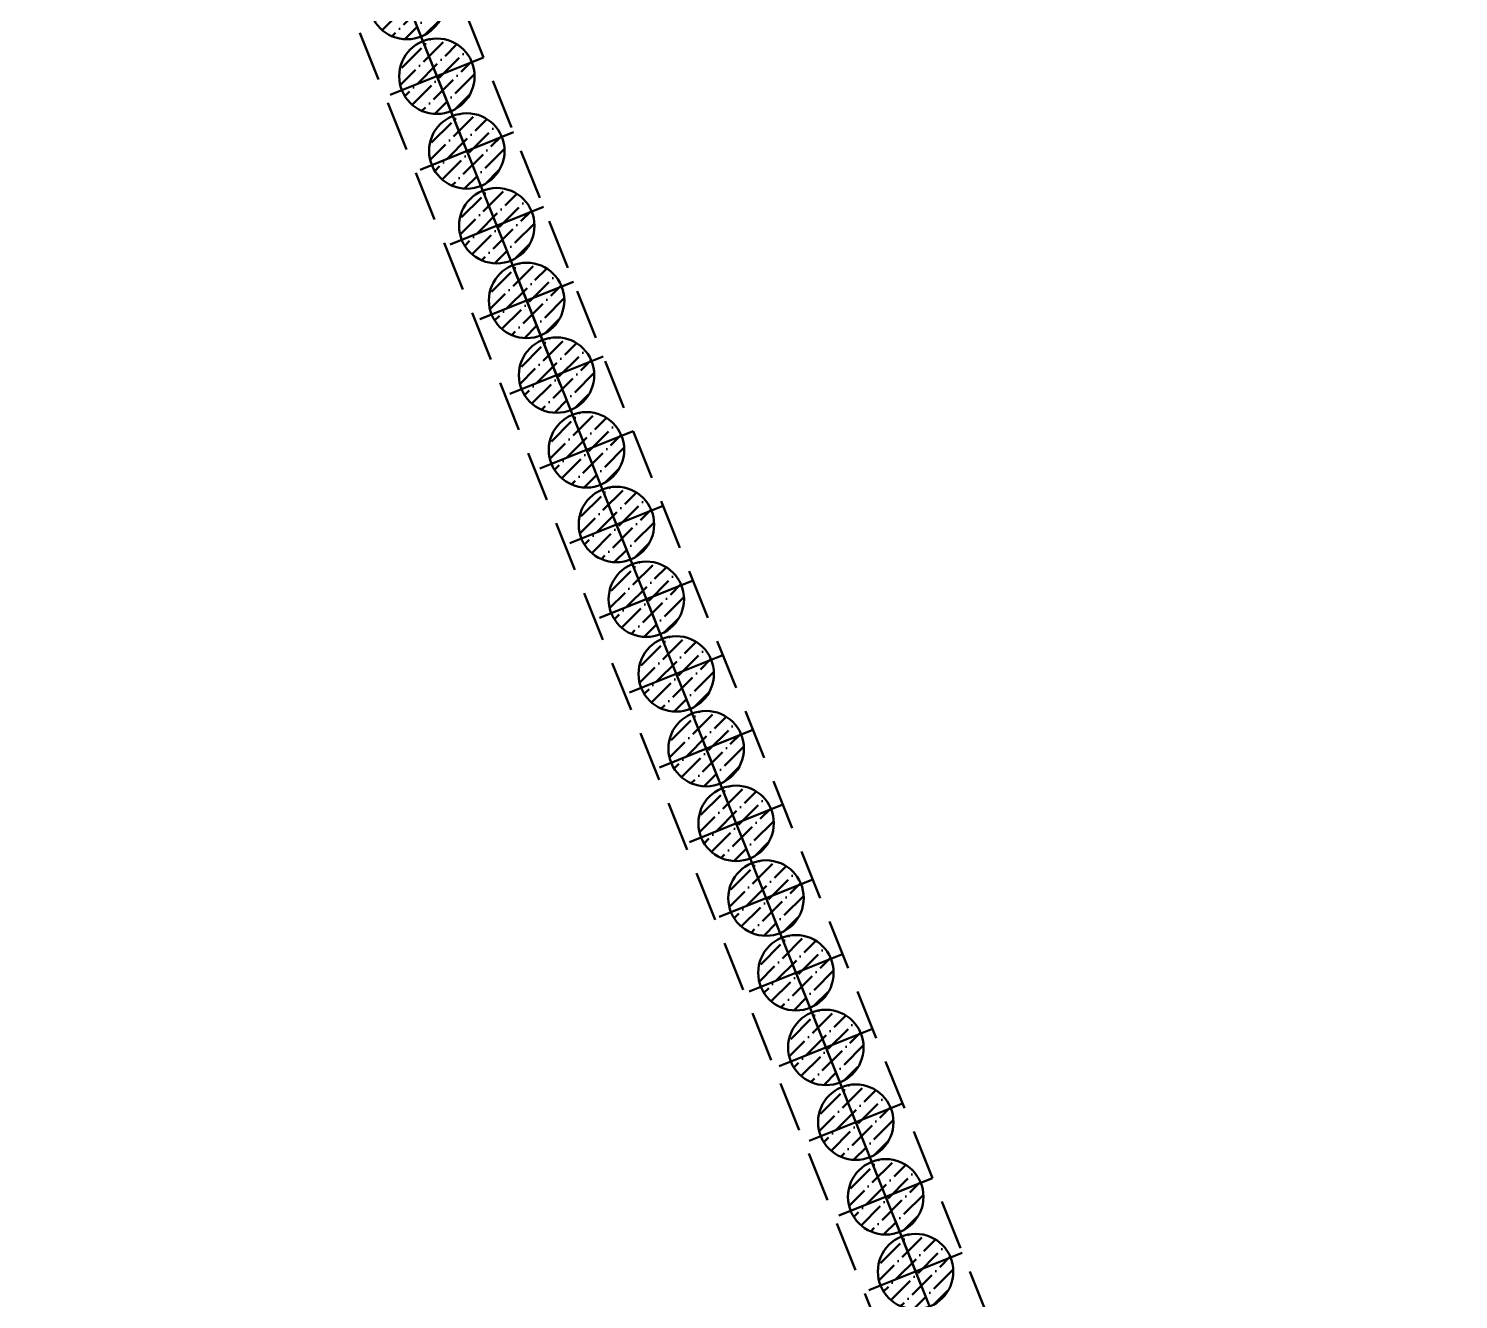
# Model space of a CAD drawing. Extents: x 9773 to 10136, y 10676 to 11757.
# Drawn here: x 10011.31 to 10039.73, y 10994.6 to 11019.87 of the extents above; entities that cross this region are included whole.
import ezdxf

# ---------------------------------------------------------------- set-up
doc = ezdxf.new("R2010")
doc.units = 0
for name, pattern in [('CONTI', [0]), ('DASHDOT', [1, 0.5, -0.25, 0, -0.25]), ('DASHEDX2', [1.5, 1, -0.5])]:
    doc.linetypes.add(name, pattern=pattern)
for name, color, linetype, lineweight in [('HATCH', 8, 'Continuous', 0), ('OSI', 3, 'DASHDOT', 9), ('SIZE', 142, 'Continuous', 9), ('Подпорные стены', 171, 'Continuous', 50), ('ПС', 5, 'Continuous', 40)]:
    doc.layers.add(name, color=color, linetype=linetype, lineweight=lineweight)
doc.layers.add('PILE_HID', color=40, linetype='CONTI')

# ---------------------------------------------------------------- blocks, each defined once
blk = doc.blocks.new('45245242')
at = {"layer": 'HATCH', "lineweight": 50}
h = blk.add_hatch(dxfattribs=at)
h.set_pattern_fill('ANSI36', color=5, scale=0.07)
h.set_pattern_definition([(45, (38.0733, -95.08213), (0.1178658616, 0.4321748258), [0.555625, -0.111125, 0, -0.111125])])
h.paths.add_polyline_path([(10018.55, 11021.102, 0.306578), (10018.078, 11020.405, 0.095507), (10018.132, 11020.127), (10018.828, 11020.405)])
h.paths.add_polyline_path([(10018.55, 11021.102), (10018.828, 11020.405), (10019.525, 11020.684, 0.414214)])
h.paths.add_polyline_path([(10019.578, 11020.405, 0.095507), (10019.525, 11020.684), (10018.828, 11020.405), (10019.107, 11019.709, 0.306578)])
h.paths.add_polyline_path([(10018.828, 11020.405), (10018.132, 11020.127, 0.414214), (10019.107, 11019.709)])
h = blk.add_hatch(dxfattribs=at)
h.set_pattern_fill('ANSI36', color=5, scale=0.07)
h.set_pattern_definition([(45, (38.66808, -96.56748), (0.1178658616, 0.4321748258), [0.555625, -0.111125, 0, -0.111125])])
h.paths.add_polyline_path([(10019.144, 11019.616, 0.306578), (10018.673, 11018.92, 0.095507), (10018.727, 11018.641), (10019.423, 11018.92)])
h.paths.add_polyline_path([(10019.144, 11019.616), (10019.423, 11018.92), (10020.119, 11019.199, 0.414214)])
h.paths.add_polyline_path([(10020.173, 11018.92, 0.095507), (10020.119, 11019.199), (10019.423, 11018.92), (10019.702, 11018.224, 0.306578)])
h.paths.add_polyline_path([(10019.423, 11018.92), (10018.727, 11018.641, 0.414214), (10019.702, 11018.224)])
h = blk.add_hatch(dxfattribs=at)
h.set_pattern_fill('ANSI36', color=5, scale=0.07)
h.set_pattern_definition([(45, (39.26285, -98.05282), (0.1178658616, 0.4321748258), [0.555625, -0.111125, 0, -0.111125])])
h.paths.add_polyline_path([(10019.739, 11018.131, 0.306578), (10019.268, 11017.435, 0.095507), (10019.322, 11017.156), (10020.018, 11017.435)])
h.paths.add_polyline_path([(10019.739, 11018.131), (10020.018, 11017.435), (10020.714, 11017.713, 0.414214)])
h.paths.add_polyline_path([(10020.768, 11017.435, 0.095507), (10020.714, 11017.713), (10020.018, 11017.435), (10020.297, 11016.738, 0.306578)])
h.paths.add_polyline_path([(10020.018, 11017.435), (10019.322, 11017.156, 0.414214), (10020.297, 11016.738)])
h = blk.add_hatch(dxfattribs=at)
h.set_pattern_fill('ANSI36', color=5, scale=0.07)
h.set_pattern_definition([(45, (39.85762, -99.53817), (0.1178658616, 0.4321748258), [0.555625, -0.111125, 0, -0.111125])])
h.paths.add_polyline_path([(10020.334, 11016.646, 0.306578), (10019.863, 11015.949, 0.095507), (10019.916, 11015.671), (10020.613, 11015.949)])
h.paths.add_polyline_path([(10020.334, 11016.646), (10020.613, 11015.949), (10021.309, 11016.228, 0.414214)])
h.paths.add_polyline_path([(10021.363, 11015.949, 0.095507), (10021.309, 11016.228), (10020.613, 11015.949), (10020.891, 11015.253, 0.306578)])
h.paths.add_polyline_path([(10020.613, 11015.949), (10019.916, 11015.671, 0.414214), (10020.891, 11015.253)])
h = blk.add_hatch(dxfattribs=at)
h.set_pattern_fill('ANSI36', color=5, scale=0.07)
h.set_pattern_definition([(45, (40.45239, -101.02351), (0.1178658616, 0.4321748258), [0.555625, -0.111125, 0, -0.111125])])
h.paths.add_polyline_path([(10020.929, 11015.16, 0.306578), (10020.457, 11014.464, 0.095507), (10020.511, 11014.185), (10021.207, 11014.464)])
h.paths.add_polyline_path([(10020.929, 11015.16), (10021.207, 11014.464), (10021.904, 11014.743, 0.414214)])
h.paths.add_polyline_path([(10021.957, 11014.464, 0.095507), (10021.904, 11014.743), (10021.207, 11014.464), (10021.486, 11013.768, 0.306578)])
h.paths.add_polyline_path([(10021.207, 11014.464), (10020.511, 11014.185, 0.414214), (10021.486, 11013.768)])
h = blk.add_hatch(dxfattribs=at)
h.set_pattern_fill('ANSI36', color=5, scale=0.07)
h.set_pattern_definition([(45, (41.04716, -102.50886), (0.1178658616, 0.4321748258), [0.555625, -0.111125, 0, -0.111125])])
h.paths.add_polyline_path([(10021.523, 11013.675, 0.306578), (10021.052, 11012.979, 0.095507), (10021.106, 11012.7), (10021.802, 11012.979)])
h.paths.add_polyline_path([(10021.523, 11013.675), (10021.802, 11012.979), (10022.498, 11013.257, 0.414214)])
h.paths.add_polyline_path([(10022.552, 11012.979, 0.095507), (10022.498, 11013.257), (10021.802, 11012.979), (10022.081, 11012.282, 0.306578)])
h.paths.add_polyline_path([(10021.802, 11012.979), (10021.106, 11012.7, 0.414214), (10022.081, 11012.282)])
h = blk.add_hatch(dxfattribs=at)
h.set_pattern_fill('ANSI36', color=5, scale=0.07)
h.set_pattern_definition([(45, (41.64193, -103.9942), (0.1178658616, 0.4321748258), [0.555625, -0.111125, 0, -0.111125])])
h.paths.add_polyline_path([(10022.118, 11012.19, 0.306578), (10021.647, 11011.493, 0.095507), (10021.701, 11011.215), (10022.397, 11011.493)])
h.paths.add_polyline_path([(10022.118, 11012.19), (10022.397, 11011.493), (10023.093, 11011.772, 0.414214)])
h.paths.add_polyline_path([(10023.147, 11011.493, 0.095507), (10023.093, 11011.772), (10022.397, 11011.493), (10022.676, 11010.797, 0.306578)])
h.paths.add_polyline_path([(10022.397, 11011.493), (10021.701, 11011.215, 0.414214), (10022.676, 11010.797)])
h = blk.add_hatch(dxfattribs=at)
h.set_pattern_fill('ANSI36', color=5, scale=0.07)
h.set_pattern_definition([(45, (42.2367, -105.47955), (0.1178658616, 0.4321748258), [0.555625, -0.111125, 0, -0.111125])])
h.paths.add_polyline_path([(10022.713, 11010.704, 0.306578), (10022.242, 11010.008, 0.095507), (10022.295, 11009.729), (10022.992, 11010.008)])
h.paths.add_polyline_path([(10022.713, 11010.704), (10022.992, 11010.008), (10023.688, 11010.287, 0.414214)])
h.paths.add_polyline_path([(10023.742, 11010.008, 0.095507), (10023.688, 11010.287), (10022.992, 11010.008), (10023.271, 11009.312, 0.306578)])
h.paths.add_polyline_path([(10022.992, 11010.008), (10022.295, 11009.729, 0.414214), (10023.271, 11009.312)])
h = blk.add_hatch(dxfattribs=at)
h.set_pattern_fill('ANSI36', color=5, scale=0.07)
h.set_pattern_definition([(45, (42.83147, -106.9649), (0.1178658616, 0.4321748258), [0.555625, -0.111125, 0, -0.111125])])
h.paths.add_polyline_path([(10023.308, 11009.219, 0.306578), (10022.836, 11008.523, 0.095507), (10022.89, 11008.244), (10023.586, 11008.523)])
h.paths.add_polyline_path([(10023.308, 11009.219), (10023.586, 11008.523), (10024.283, 11008.801, 0.414214)])
h.paths.add_polyline_path([(10024.336, 11008.523, 0.095507), (10024.283, 11008.801), (10023.586, 11008.523), (10023.865, 11007.826, 0.306578)])
h.paths.add_polyline_path([(10023.586, 11008.523), (10022.89, 11008.244, 0.414214), (10023.865, 11007.826)])
h = blk.add_hatch(dxfattribs=at)
h.set_pattern_fill('ANSI36', color=5, scale=0.07)
h.set_pattern_definition([(45, (43.42624, -108.45024), (0.1178658616, 0.4321748258), [0.555625, -0.111125, 0, -0.111125])])
h.paths.add_polyline_path([(10023.902, 11007.734, 0.306578), (10023.431, 11007.037, 0.095507), (10023.485, 11006.758), (10024.181, 11007.037)])
h.paths.add_polyline_path([(10023.902, 11007.734), (10024.181, 11007.037), (10024.878, 11007.316, 0.414214)])
h.paths.add_polyline_path([(10024.931, 11007.037, 0.095507), (10024.878, 11007.316), (10024.181, 11007.037), (10024.46, 11006.341, 0.306578)])
h.paths.add_polyline_path([(10024.181, 11007.037), (10023.485, 11006.758, 0.414214), (10024.46, 11006.341)])
h = blk.add_hatch(dxfattribs=at)
h.set_pattern_fill('ANSI36', color=5, scale=0.07)
h.set_pattern_definition([(45, (44.021, -109.93558), (0.1178658616, 0.4321748258), [0.555625, -0.111125, 0, -0.111125])])
h.paths.add_polyline_path([(10024.497, 11006.248, 0.306578), (10024.026, 11005.552, 0.095507), (10024.08, 11005.273), (10024.776, 11005.552)])
h.paths.add_polyline_path([(10024.497, 11006.248), (10024.776, 11005.552), (10025.472, 11005.831, 0.414214)])
h.paths.add_polyline_path([(10025.526, 11005.552, 0.095507), (10025.472, 11005.831), (10024.776, 11005.552), (10025.055, 11004.856, 0.306578)])
h.paths.add_polyline_path([(10024.776, 11005.552), (10024.08, 11005.273, 0.414214), (10025.055, 11004.856)])
h = blk.add_hatch(dxfattribs=at)
h.set_pattern_fill('ANSI36', color=5, scale=0.07)
h.set_pattern_definition([(45, (44.61578, -111.42093), (0.1178658616, 0.4321748258), [0.555625, -0.111125, 0, -0.111125])])
h.paths.add_polyline_path([(10025.092, 11004.763, 0.306578), (10024.621, 11004.067, 0.095507), (10024.675, 11003.788), (10025.371, 11004.067)])
h.paths.add_polyline_path([(10025.092, 11004.763), (10025.371, 11004.067), (10026.067, 11004.345, 0.414214)])
h.paths.add_polyline_path([(10026.121, 11004.067, 0.095507), (10026.067, 11004.345), (10025.371, 11004.067), (10025.65, 11003.37, 0.306578)])
h.paths.add_polyline_path([(10025.371, 11004.067), (10024.675, 11003.788, 0.414214), (10025.65, 11003.37)])
h = blk.add_hatch(dxfattribs=at)
h.set_pattern_fill('ANSI36', color=5, scale=0.07)
h.set_pattern_definition([(45, (45.21055, -112.90627), (0.1178658616, 0.4321748258), [0.555625, -0.111125, 0, -0.111125])])
h.paths.add_polyline_path([(10025.687, 11003.277, 0.306578), (10025.216, 11002.581, 0.095507), (10025.269, 11002.302), (10025.966, 11002.581)])
h.paths.add_polyline_path([(10025.687, 11003.277), (10025.966, 11002.581), (10026.662, 11002.86, 0.414214)])
h.paths.add_polyline_path([(10026.716, 11002.581, 0.095507), (10026.662, 11002.86), (10025.966, 11002.581), (10026.244, 11001.885, 0.306578)])
h.paths.add_polyline_path([(10025.966, 11002.581), (10025.269, 11002.302, 0.414214), (10026.244, 11001.885)])
h = blk.add_hatch(dxfattribs=at)
h.set_pattern_fill('ANSI36', color=5, scale=0.07)
h.set_pattern_definition([(45, (45.80532, -114.39161), (0.1178658616, 0.4321748258), [0.555625, -0.111125, 0, -0.111125])])
h.paths.add_polyline_path([(10026.282, 11001.792, 0.306578), (10025.81, 11001.096, 0.095507), (10025.864, 11000.817), (10026.56, 11001.096)])
h.paths.add_polyline_path([(10026.282, 11001.792), (10026.56, 11001.096), (10027.257, 11001.375, 0.414214)])
h.paths.add_polyline_path([(10027.31, 11001.096, 0.095507), (10027.257, 11001.375), (10026.56, 11001.096), (10026.839, 11000.4, 0.306578)])
h.paths.add_polyline_path([(10026.56, 11001.096), (10025.864, 11000.817, 0.414214), (10026.839, 11000.4)])
h = blk.add_hatch(dxfattribs=at)
h.set_pattern_fill('ANSI36', color=5, scale=0.07)
h.set_pattern_definition([(45, (46.40009, -115.87696), (0.1178658616, 0.4321748258), [0.555625, -0.111125, 0, -0.111125])])
h.paths.add_polyline_path([(10026.876, 11000.307, 0.306578), (10026.405, 10999.611, 0.095507), (10026.459, 10999.332), (10027.155, 10999.611)])
h.paths.add_polyline_path([(10026.876, 11000.307), (10027.155, 10999.611), (10027.851, 10999.889, 0.414214)])
h.paths.add_polyline_path([(10027.905, 10999.611, 0.095507), (10027.851, 10999.889), (10027.155, 10999.611), (10027.434, 10998.914, 0.306578)])
h.paths.add_polyline_path([(10027.155, 10999.611), (10026.459, 10999.332, 0.414214), (10027.434, 10998.914)])
h = blk.add_hatch(dxfattribs=at)
h.set_pattern_fill('ANSI36', color=5, scale=0.07)
h.set_pattern_definition([(45, (46.99486, -117.3623), (0.1178658616, 0.4321748258), [0.555625, -0.111125, 0, -0.111125])])
h.paths.add_polyline_path([(10027.471, 10998.821, 0.306578), (10027, 10998.125, 0.095507), (10027.054, 10997.846), (10027.75, 10998.125)])
h.paths.add_polyline_path([(10027.471, 10998.821), (10027.75, 10998.125), (10028.446, 10998.404, 0.414214)])
h.paths.add_polyline_path([(10028.5, 10998.125, 0.095507), (10028.446, 10998.404), (10027.75, 10998.125), (10028.029, 10997.429, 0.306578)])
h.paths.add_polyline_path([(10027.75, 10998.125), (10027.054, 10997.846, 0.414214), (10028.029, 10997.429)])
h = blk.add_hatch(dxfattribs=at)
h.set_pattern_fill('ANSI36', color=5, scale=0.07)
h.set_pattern_definition([(45, (47.58963, -118.84765), (0.1178658616, 0.4321748258), [0.555625, -0.111125, 0, -0.111125])])
h.paths.add_polyline_path([(10028.066, 10997.336, 0.306578), (10027.595, 10996.64, 0.095507), (10027.648, 10996.361), (10028.345, 10996.64)])
h.paths.add_polyline_path([(10028.066, 10997.336), (10028.345, 10996.64), (10029.041, 10996.919, 0.414214)])
h.paths.add_polyline_path([(10029.095, 10996.64, 0.095507), (10029.041, 10996.919), (10028.345, 10996.64), (10028.623, 10995.944, 0.306578)])
h.paths.add_polyline_path([(10028.345, 10996.64), (10027.648, 10996.361, 0.414214), (10028.623, 10995.944)])
h = blk.add_hatch(dxfattribs=at)
h.set_pattern_fill('ANSI36', color=5, scale=0.07)
h.set_pattern_definition([(45, (48.1844, -120.333), (0.1178658616, 0.4321748258), [0.555625, -0.111125, 0, -0.111125])])
h.paths.add_polyline_path([(10028.661, 10995.851, 0.306578), (10028.189, 10995.155, 0.095507), (10028.243, 10994.876), (10028.939, 10995.155)])
h.paths.add_polyline_path([(10028.661, 10995.851), (10028.939, 10995.155), (10029.636, 10995.433, 0.414214)])
h.paths.add_polyline_path([(10029.689, 10995.155, 0.095507), (10029.636, 10995.433), (10028.939, 10995.155), (10029.218, 10994.458, 0.306578)])
h.paths.add_polyline_path([(10028.939, 10995.155), (10028.243, 10994.876, 0.414214), (10029.218, 10994.458)])
at = {"layer": 'OSI', "color": 5, "lineweight": 50, "ltscale": 100}
for p, q in [((10018.495, 11018.548), (10020.351, 11019.292)), ((10019.09, 11017.063), (10020.946, 11017.806)), ((10019.684, 11015.578), (10021.541, 11016.321)), ((10020.279, 11014.092), (10022.136, 11014.836)), ((10020.874, 11012.607), (10022.731, 11013.35)), ((10021.469, 11011.122), (10023.325, 11011.865)), ((10022.063, 11009.636), (10023.92, 11010.38)), ((10022.658, 11008.151), (10024.515, 11008.894)), ((10023.253, 11006.666), (10025.11, 11007.409)), ((10023.848, 11005.18), (10025.704, 11005.924)), ((10024.442, 11003.695), (10026.299, 11004.438)), ((10025.037, 11002.21), (10026.894, 11002.953)), ((10025.632, 11000.724), (10027.489, 11001.468)), ((10026.227, 10999.239), (10028.083, 10999.982)), ((10026.822, 10997.753), (10028.678, 10998.497)), ((10027.416, 10996.268), (10029.273, 10997.012)), ((10028.011, 10994.783), (10029.868, 10995.526))]:
    blk.add_line(p, q, dxfattribs=at)
at = {"layer": 'OSI', "color": 5, "lineweight": 50, "ltscale": 5}
blk.add_lwpolyline([(9998.197, 11071.928), (10038.801, 10970.527)], dxfattribs=at)
at = {"layer": 'PILE_HID', "color": 5, "lineweight": 50, "ltscale": 100}
for centre in [(10018.828, 11020.405), (10019.423, 11018.92), (10020.018, 11017.435), (10020.613, 11015.949), (10021.207, 11014.464), (10021.802, 11012.979), (10022.397, 11011.493), (10022.992, 11010.008), (10023.586, 11008.523), (10024.181, 11007.037), (10024.776, 11005.552), (10025.371, 11004.067), (10025.966, 11002.581), (10026.56, 11001.096), (10027.155, 10999.611), (10027.75, 10998.125), (10028.345, 10996.64), (10028.939, 10995.155)]:
    blk.add_circle(centre, 0.75, dxfattribs=at)
at = {"layer": 'Подпорные стены', "color": 5, "linetype": 'DASHEDX2', "lineweight": 50}
for p, q in [((10037.78, 10970.118), (9997.176, 11071.519)), ((9999.906, 11070.35), (10039.729, 10970.899))]:
    blk.add_line(p, q, dxfattribs=at)

msp = doc.modelspace()

# ---------------------------------------------------------------- hatches: boundary and pattern name
at = {"layer": 'ПС', "lineweight": 50}
h = msp.add_hatch(dxfattribs=at)
h.set_pattern_fill('ANSI36', color=5, scale=0.07)
h.set_pattern_definition([(45, (38.0733, -95.08213), (0.1178658616, 0.4321748258), [0.555625, -0.111125, 0, -0.111125])])
h.paths.add_polyline_path([(10018.55, 11021.102, 0.306578), (10018.078, 11020.405, 0.095507), (10018.132, 11020.127), (10018.828, 11020.405)])
h.paths.add_polyline_path([(10018.55, 11021.102), (10018.828, 11020.405), (10019.525, 11020.684, 0.414214)])
h.paths.add_polyline_path([(10019.578, 11020.405, 0.095507), (10019.525, 11020.684), (10018.828, 11020.405), (10019.107, 11019.709, 0.306578)])
h.paths.add_polyline_path([(10018.828, 11020.405), (10018.132, 11020.127, 0.414214), (10019.107, 11019.709)])
h = msp.add_hatch(dxfattribs=at)
h.set_pattern_fill('ANSI36', color=5, scale=0.07)
h.set_pattern_definition([(45, (38.66808, -96.56748), (0.1178658616, 0.4321748258), [0.555625, -0.111125, 0, -0.111125])])
h.paths.add_polyline_path([(10019.144, 11019.616, 0.306578), (10018.673, 11018.92, 0.095507), (10018.727, 11018.641), (10019.423, 11018.92)])
h.paths.add_polyline_path([(10019.144, 11019.616), (10019.423, 11018.92), (10020.119, 11019.199, 0.414214)])
h.paths.add_polyline_path([(10020.173, 11018.92, 0.095507), (10020.119, 11019.199), (10019.423, 11018.92), (10019.702, 11018.224, 0.306578)])
h.paths.add_polyline_path([(10019.423, 11018.92), (10018.727, 11018.641, 0.414214), (10019.702, 11018.224)])
h = msp.add_hatch(dxfattribs=at)
h.set_pattern_fill('ANSI36', color=5, scale=0.07)
h.set_pattern_definition([(45, (39.26285, -98.05282), (0.1178658616, 0.4321748258), [0.555625, -0.111125, 0, -0.111125])])
h.paths.add_polyline_path([(10019.739, 11018.131, 0.306578), (10019.268, 11017.435, 0.095507), (10019.322, 11017.156), (10020.018, 11017.435)])
h.paths.add_polyline_path([(10019.739, 11018.131), (10020.018, 11017.435), (10020.714, 11017.713, 0.414214)])
h.paths.add_polyline_path([(10020.768, 11017.435, 0.095507), (10020.714, 11017.713), (10020.018, 11017.435), (10020.297, 11016.738, 0.306578)])
h.paths.add_polyline_path([(10020.018, 11017.435), (10019.322, 11017.156, 0.414214), (10020.297, 11016.738)])
h = msp.add_hatch(dxfattribs=at)
h.set_pattern_fill('ANSI36', color=5, scale=0.07)
h.set_pattern_definition([(45, (39.85762, -99.53817), (0.1178658616, 0.4321748258), [0.555625, -0.111125, 0, -0.111125])])
h.paths.add_polyline_path([(10020.334, 11016.646, 0.306578), (10019.863, 11015.949, 0.095507), (10019.916, 11015.671), (10020.613, 11015.949)])
h.paths.add_polyline_path([(10020.334, 11016.646), (10020.613, 11015.949), (10021.309, 11016.228, 0.414214)])
h.paths.add_polyline_path([(10021.363, 11015.949, 0.095507), (10021.309, 11016.228), (10020.613, 11015.949), (10020.891, 11015.253, 0.306578)])
h.paths.add_polyline_path([(10020.613, 11015.949), (10019.916, 11015.671, 0.414214), (10020.891, 11015.253)])
h = msp.add_hatch(dxfattribs=at)
h.set_pattern_fill('ANSI36', color=5, scale=0.07)
h.set_pattern_definition([(45, (40.45239, -101.02351), (0.1178658616, 0.4321748258), [0.555625, -0.111125, 0, -0.111125])])
h.paths.add_polyline_path([(10020.929, 11015.16, 0.306578), (10020.457, 11014.464, 0.095507), (10020.511, 11014.185), (10021.207, 11014.464)])
h.paths.add_polyline_path([(10020.929, 11015.16), (10021.207, 11014.464), (10021.904, 11014.743, 0.414214)])
h.paths.add_polyline_path([(10021.957, 11014.464, 0.095507), (10021.904, 11014.743), (10021.207, 11014.464), (10021.486, 11013.768, 0.306578)])
h.paths.add_polyline_path([(10021.207, 11014.464), (10020.511, 11014.185, 0.414214), (10021.486, 11013.768)])
h = msp.add_hatch(dxfattribs=at)
h.set_pattern_fill('ANSI36', color=5, scale=0.07)
h.set_pattern_definition([(45, (41.04716, -102.50886), (0.1178658616, 0.4321748258), [0.555625, -0.111125, 0, -0.111125])])
h.paths.add_polyline_path([(10021.523, 11013.675, 0.306578), (10021.052, 11012.979, 0.095507), (10021.106, 11012.7), (10021.802, 11012.979)])
h.paths.add_polyline_path([(10021.523, 11013.675), (10021.802, 11012.979), (10022.498, 11013.257, 0.414214)])
h.paths.add_polyline_path([(10022.552, 11012.979, 0.095507), (10022.498, 11013.257), (10021.802, 11012.979), (10022.081, 11012.282, 0.306578)])
h.paths.add_polyline_path([(10021.802, 11012.979), (10021.106, 11012.7, 0.414214), (10022.081, 11012.282)])
h = msp.add_hatch(dxfattribs=at)
h.set_pattern_fill('ANSI36', color=5, scale=0.07)
h.set_pattern_definition([(45, (41.64193, -103.9942), (0.1178658616, 0.4321748258), [0.555625, -0.111125, 0, -0.111125])])
h.paths.add_polyline_path([(10022.118, 11012.19, 0.306578), (10021.647, 11011.493, 0.095507), (10021.701, 11011.215), (10022.397, 11011.493)])
h.paths.add_polyline_path([(10022.118, 11012.19), (10022.397, 11011.493), (10023.093, 11011.772, 0.414214)])
h.paths.add_polyline_path([(10023.147, 11011.493, 0.095507), (10023.093, 11011.772), (10022.397, 11011.493), (10022.676, 11010.797, 0.306578)])
h.paths.add_polyline_path([(10022.397, 11011.493), (10021.701, 11011.215, 0.414214), (10022.676, 11010.797)])
h = msp.add_hatch(dxfattribs=at)
h.set_pattern_fill('ANSI36', color=5, scale=0.07)
h.set_pattern_definition([(45, (42.2367, -105.47955), (0.1178658616, 0.4321748258), [0.555625, -0.111125, 0, -0.111125])])
h.paths.add_polyline_path([(10022.713, 11010.704, 0.306578), (10022.242, 11010.008, 0.095507), (10022.295, 11009.729), (10022.992, 11010.008)])
h.paths.add_polyline_path([(10022.713, 11010.704), (10022.992, 11010.008), (10023.688, 11010.287, 0.414214)])
h.paths.add_polyline_path([(10023.742, 11010.008, 0.095507), (10023.688, 11010.287), (10022.992, 11010.008), (10023.271, 11009.312, 0.306578)])
h.paths.add_polyline_path([(10022.992, 11010.008), (10022.295, 11009.729, 0.414214), (10023.271, 11009.312)])
h = msp.add_hatch(dxfattribs=at)
h.set_pattern_fill('ANSI36', color=5, scale=0.07)
h.set_pattern_definition([(45, (42.83147, -106.9649), (0.1178658616, 0.4321748258), [0.555625, -0.111125, 0, -0.111125])])
h.paths.add_polyline_path([(10023.308, 11009.219, 0.306578), (10022.836, 11008.523, 0.095507), (10022.89, 11008.244), (10023.586, 11008.523)])
h.paths.add_polyline_path([(10023.308, 11009.219), (10023.586, 11008.523), (10024.283, 11008.801, 0.414214)])
h.paths.add_polyline_path([(10024.336, 11008.523, 0.095507), (10024.283, 11008.801), (10023.586, 11008.523), (10023.865, 11007.826, 0.306578)])
h.paths.add_polyline_path([(10023.586, 11008.523), (10022.89, 11008.244, 0.414214), (10023.865, 11007.826)])
h = msp.add_hatch(dxfattribs=at)
h.set_pattern_fill('ANSI36', color=5, scale=0.07)
h.set_pattern_definition([(45, (43.42624, -108.45024), (0.1178658616, 0.4321748258), [0.555625, -0.111125, 0, -0.111125])])
h.paths.add_polyline_path([(10023.902, 11007.734, 0.306578), (10023.431, 11007.037, 0.095507), (10023.485, 11006.758), (10024.181, 11007.037)])
h.paths.add_polyline_path([(10023.902, 11007.734), (10024.181, 11007.037), (10024.878, 11007.316, 0.414214)])
h.paths.add_polyline_path([(10024.931, 11007.037, 0.095507), (10024.878, 11007.316), (10024.181, 11007.037), (10024.46, 11006.341, 0.306578)])
h.paths.add_polyline_path([(10024.181, 11007.037), (10023.485, 11006.758, 0.414214), (10024.46, 11006.341)])
h = msp.add_hatch(dxfattribs=at)
h.set_pattern_fill('ANSI36', color=5, scale=0.07)
h.set_pattern_definition([(45, (44.021, -109.93558), (0.1178658616, 0.4321748258), [0.555625, -0.111125, 0, -0.111125])])
h.paths.add_polyline_path([(10024.497, 11006.248, 0.306578), (10024.026, 11005.552, 0.095507), (10024.08, 11005.273), (10024.776, 11005.552)])
h.paths.add_polyline_path([(10024.497, 11006.248), (10024.776, 11005.552), (10025.472, 11005.831, 0.414214)])
h.paths.add_polyline_path([(10025.526, 11005.552, 0.095507), (10025.472, 11005.831), (10024.776, 11005.552), (10025.055, 11004.856, 0.306578)])
h.paths.add_polyline_path([(10024.776, 11005.552), (10024.08, 11005.273, 0.414214), (10025.055, 11004.856)])
h = msp.add_hatch(dxfattribs=at)
h.set_pattern_fill('ANSI36', color=5, scale=0.07)
h.set_pattern_definition([(45, (44.61578, -111.42093), (0.1178658616, 0.4321748258), [0.555625, -0.111125, 0, -0.111125])])
h.paths.add_polyline_path([(10025.092, 11004.763, 0.306578), (10024.621, 11004.067, 0.095507), (10024.675, 11003.788), (10025.371, 11004.067)])
h.paths.add_polyline_path([(10025.092, 11004.763), (10025.371, 11004.067), (10026.067, 11004.345, 0.414214)])
h.paths.add_polyline_path([(10026.121, 11004.067, 0.095507), (10026.067, 11004.345), (10025.371, 11004.067), (10025.65, 11003.37, 0.306578)])
h.paths.add_polyline_path([(10025.371, 11004.067), (10024.675, 11003.788, 0.414214), (10025.65, 11003.37)])
h = msp.add_hatch(dxfattribs=at)
h.set_pattern_fill('ANSI36', color=5, scale=0.07)
h.set_pattern_definition([(45, (45.21055, -112.90627), (0.1178658616, 0.4321748258), [0.555625, -0.111125, 0, -0.111125])])
h.paths.add_polyline_path([(10025.687, 11003.277, 0.306578), (10025.216, 11002.581, 0.095507), (10025.269, 11002.302), (10025.966, 11002.581)])
h.paths.add_polyline_path([(10025.687, 11003.277), (10025.966, 11002.581), (10026.662, 11002.86, 0.414214)])
h.paths.add_polyline_path([(10026.716, 11002.581, 0.095507), (10026.662, 11002.86), (10025.966, 11002.581), (10026.244, 11001.885, 0.306578)])
h.paths.add_polyline_path([(10025.966, 11002.581), (10025.269, 11002.302, 0.414214), (10026.244, 11001.885)])
h = msp.add_hatch(dxfattribs=at)
h.set_pattern_fill('ANSI36', color=5, scale=0.07)
h.set_pattern_definition([(45, (45.80532, -114.39161), (0.1178658616, 0.4321748258), [0.555625, -0.111125, 0, -0.111125])])
h.paths.add_polyline_path([(10026.282, 11001.792, 0.306578), (10025.81, 11001.096, 0.095507), (10025.864, 11000.817), (10026.56, 11001.096)])
h.paths.add_polyline_path([(10026.282, 11001.792), (10026.56, 11001.096), (10027.257, 11001.375, 0.414214)])
h.paths.add_polyline_path([(10027.31, 11001.096, 0.095507), (10027.257, 11001.375), (10026.56, 11001.096), (10026.839, 11000.4, 0.306578)])
h.paths.add_polyline_path([(10026.56, 11001.096), (10025.864, 11000.817, 0.414214), (10026.839, 11000.4)])
h = msp.add_hatch(dxfattribs=at)
h.set_pattern_fill('ANSI36', color=5, scale=0.07)
h.set_pattern_definition([(45, (46.40009, -115.87696), (0.1178658616, 0.4321748258), [0.555625, -0.111125, 0, -0.111125])])
h.paths.add_polyline_path([(10026.876, 11000.307, 0.306578), (10026.405, 10999.611, 0.095507), (10026.459, 10999.332), (10027.155, 10999.611)])
h.paths.add_polyline_path([(10026.876, 11000.307), (10027.155, 10999.611), (10027.851, 10999.889, 0.414214)])
h.paths.add_polyline_path([(10027.905, 10999.611, 0.095507), (10027.851, 10999.889), (10027.155, 10999.611), (10027.434, 10998.914, 0.306578)])
h.paths.add_polyline_path([(10027.155, 10999.611), (10026.459, 10999.332, 0.414214), (10027.434, 10998.914)])
h = msp.add_hatch(dxfattribs=at)
h.set_pattern_fill('ANSI36', color=5, scale=0.07)
h.set_pattern_definition([(45, (46.99486, -117.3623), (0.1178658616, 0.4321748258), [0.555625, -0.111125, 0, -0.111125])])
h.paths.add_polyline_path([(10027.471, 10998.821, 0.306578), (10027, 10998.125, 0.095507), (10027.054, 10997.846), (10027.75, 10998.125)])
h.paths.add_polyline_path([(10027.471, 10998.821), (10027.75, 10998.125), (10028.446, 10998.404, 0.414214)])
h.paths.add_polyline_path([(10028.5, 10998.125, 0.095507), (10028.446, 10998.404), (10027.75, 10998.125), (10028.029, 10997.429, 0.306578)])
h.paths.add_polyline_path([(10027.75, 10998.125), (10027.054, 10997.846, 0.414214), (10028.029, 10997.429)])
h = msp.add_hatch(dxfattribs=at)
h.set_pattern_fill('ANSI36', color=5, scale=0.07)
h.set_pattern_definition([(45, (47.58963, -118.84765), (0.1178658616, 0.4321748258), [0.555625, -0.111125, 0, -0.111125])])
h.paths.add_polyline_path([(10028.066, 10997.336, 0.306578), (10027.595, 10996.64, 0.095507), (10027.648, 10996.361), (10028.345, 10996.64)])
h.paths.add_polyline_path([(10028.066, 10997.336), (10028.345, 10996.64), (10029.041, 10996.919, 0.414214)])
h.paths.add_polyline_path([(10029.095, 10996.64, 0.095507), (10029.041, 10996.919), (10028.345, 10996.64), (10028.623, 10995.944, 0.306578)])
h.paths.add_polyline_path([(10028.345, 10996.64), (10027.648, 10996.361, 0.414214), (10028.623, 10995.944)])
h = msp.add_hatch(dxfattribs=at)
h.set_pattern_fill('ANSI36', color=5, scale=0.07)
h.set_pattern_definition([(45, (48.1844, -120.333), (0.1178658616, 0.4321748258), [0.555625, -0.111125, 0, -0.111125])])
h.paths.add_polyline_path([(10028.661, 10995.851, 0.306578), (10028.189, 10995.155, 0.095507), (10028.243, 10994.876), (10028.939, 10995.155)])
h.paths.add_polyline_path([(10028.661, 10995.851), (10028.939, 10995.155), (10029.636, 10995.433, 0.414214)])
h.paths.add_polyline_path([(10029.689, 10995.155, 0.095507), (10029.636, 10995.433), (10028.939, 10995.155), (10029.218, 10994.458, 0.306578)])
h.paths.add_polyline_path([(10028.939, 10995.155), (10028.243, 10994.876, 0.414214), (10029.218, 10994.458)])

# ---------------------------------------------------------------- linework, layer by layer
at = {"layer": 'ПС', "color": 5, "linetype": 'DASHEDX2', "lineweight": 50}
for p, q in [((10037.78, 10970.118), (9997.176, 11071.519)), ((9999.906, 11070.35), (10039.729, 10970.899))]:
    msp.add_line(p, q, dxfattribs=at)
at = {"layer": 'ПС', "color": 5, "lineweight": 50, "ltscale": 100}
for p, q in [((10018.495, 11018.548), (10020.351, 11019.292)), ((10019.09, 11017.063), (10020.946, 11017.806)), ((10019.684, 11015.578), (10021.541, 11016.321)), ((10020.279, 11014.092), (10022.136, 11014.836)), ((10020.874, 11012.607), (10022.731, 11013.35)), ((10021.469, 11011.122), (10023.325, 11011.865)), ((10022.063, 11009.636), (10023.92, 11010.38)), ((10022.658, 11008.151), (10024.515, 11008.894)), ((10023.253, 11006.666), (10025.11, 11007.409)), ((10023.848, 11005.18), (10025.704, 11005.924)), ((10024.442, 11003.695), (10026.299, 11004.438)), ((10025.037, 11002.21), (10026.894, 11002.953)), ((10025.632, 11000.724), (10027.489, 11001.468)), ((10026.227, 10999.239), (10028.083, 10999.982)), ((10026.822, 10997.753), (10028.678, 10998.497)), ((10027.416, 10996.268), (10029.273, 10997.012)), ((10028.011, 10994.783), (10029.868, 10995.526))]:
    msp.add_line(p, q, dxfattribs=at)
at = {"layer": 'ПС', "color": 5, "lineweight": 50, "ltscale": 5}
msp.add_lwpolyline([(9998.197, 11071.928), (10038.155, 10972.14)], dxfattribs=at)
at = {"layer": 'ПС', "color": 5, "lineweight": 50, "ltscale": 100}
for centre in [(10018.828, 11020.405), (10019.423, 11018.92), (10020.018, 11017.435), (10020.613, 11015.949), (10021.207, 11014.464), (10021.802, 11012.979), (10022.397, 11011.493), (10022.992, 11010.008), (10023.586, 11008.523), (10024.181, 11007.037), (10024.776, 11005.552), (10025.371, 11004.067), (10025.966, 11002.581), (10026.56, 11001.096), (10027.155, 10999.611), (10027.75, 10998.125), (10028.345, 10996.64), (10028.939, 10995.155)]:
    msp.add_circle(centre, 0.75, dxfattribs=at)

# ---------------------------------------------------------------- block references
at = {"layer": 'SIZE'}
msp.add_blockref('45245242', (0, 0), dxfattribs=at)

doc.saveas('drawing.dxf')
